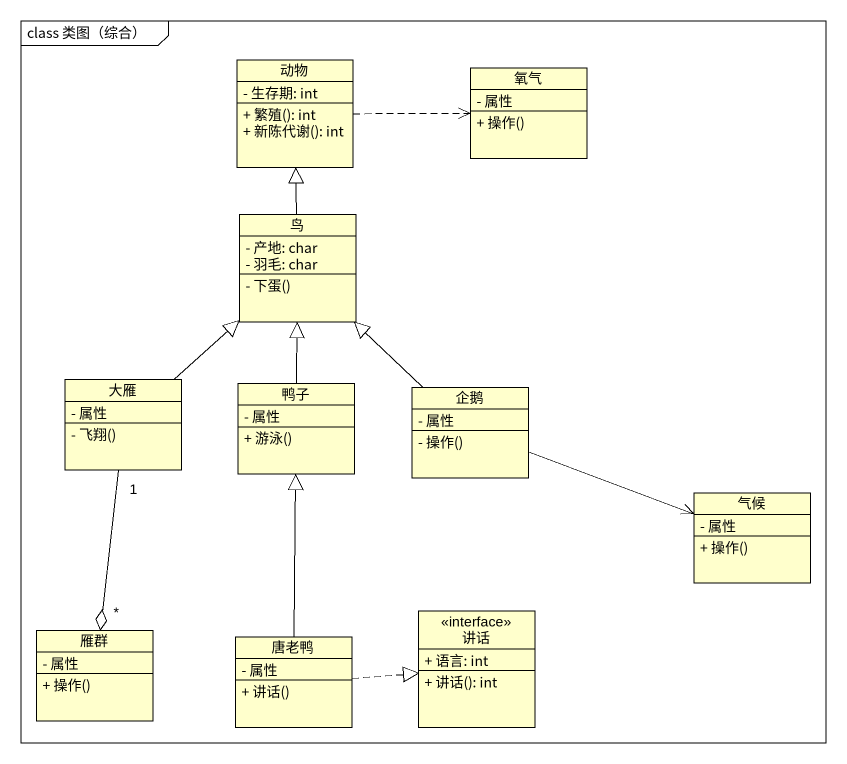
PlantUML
@startuml
mainframe class 类图（综合）
hide circle
hide empty members
skinparam classAttributeIconSize 0
class 动物 {
  - 生存期: int
  + 繁殖(): int
  + 新陈代谢(): int
}
class 氧气 {
  - 属性
  + 操作()
}
class 鸟 {
  - 产地: char
  - 羽毛: char
  - 下蛋()
}
class 大雁 {
  - 属性
  - 飞翔()
}
class 鸭子 {
  - 属性
  + 游泳()
}
class 企鹅 {
  - 属性
  - 操作()
}
class 气候 {
  - 属性
  + 操作()
}
class 雁群 {
  - 属性
  + 操作()
}
class 唐老鸭 {
  - 属性
  + 讲话()
}
interface 讲话 {
  + 语言: int
  + 讲话(): int
}
动物 .right.> 氧气
鸟 -up-|> 动物
大雁 -up-|> 鸟
大雁 "1" --o "*" 雁群
鸭子 -up-|> 鸟
企鹅 -up-|> 鸟
企鹅 -right-> 气候
唐老鸭 -up-|> 鸭子
唐老鸭 .right.|> 讲话
@enduml
